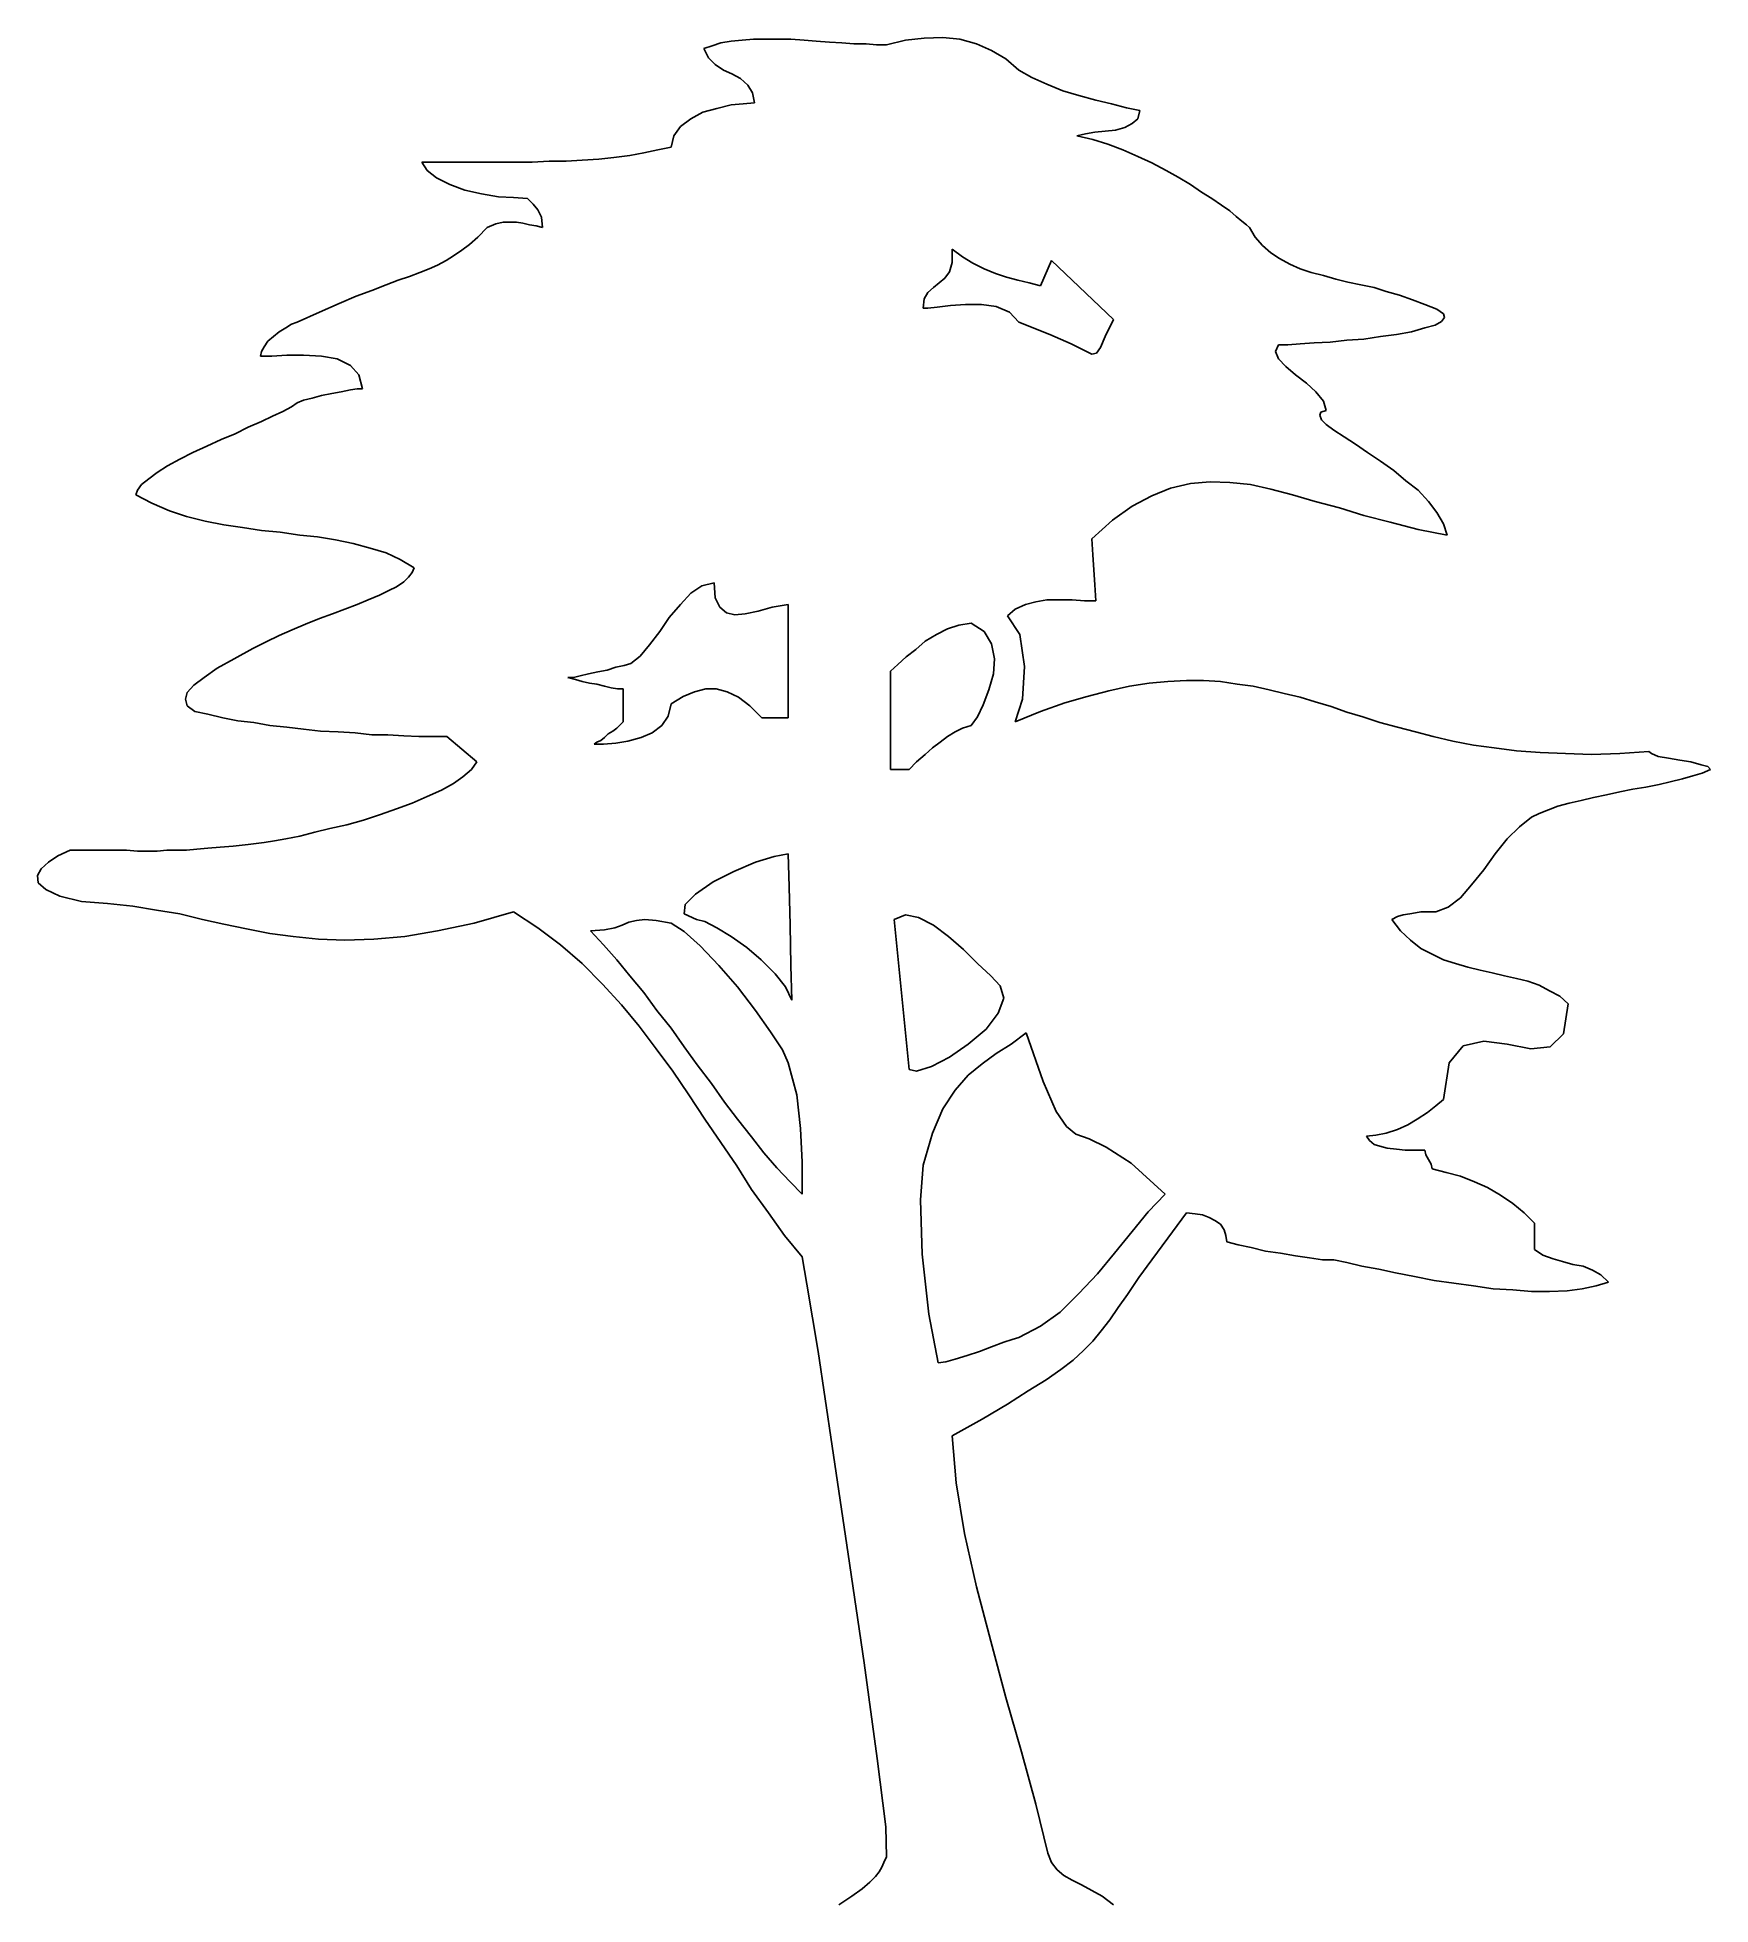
# Model space of a CAD drawing. Header units: millimetres. Extents: x 354.97 to 358.6, y 2574.58 to 2578.63.
import ezdxf

# ---------------------------------------------------------------- set-up
doc = ezdxf.new("R2010")
doc.units = ezdxf.units.MM
doc.header["$LTSCALE"] = 10
doc.layers.add('Vegetais', color=94, linetype='Continuous')

msp = doc.modelspace()

# ---------------------------------------------------------------- linework, layer by layer
at = {"layer": 'Vegetais'}
for p, q in [((356.9353, 2578.633), (356.8947, 2578.6309)), ((356.9719, 2578.6289), (356.9353, 2578.633)), ((356.4352, 2578.6147), (356.4169, 2578.6086)), ((356.4169, 2578.6086), (356.4271, 2578.5883)), ((356.4535, 2578.6208), (356.4352, 2578.6147)), ((356.4759, 2578.6248), (356.4535, 2578.6208)), ((356.5003, 2578.6268), (356.4759, 2578.6248)), ((356.5247, 2578.6289), (356.5003, 2578.6268)), ((356.5511, 2578.6289), (356.5247, 2578.6289)), ((356.5775, 2578.6289), (356.5511, 2578.6289)), ((356.6059, 2578.6289), (356.5775, 2578.6289)), ((356.6344, 2578.6268), (356.6059, 2578.6289)), ((356.6608, 2578.6248), (356.6344, 2578.6268)), ((356.6893, 2578.6228), (356.6608, 2578.6248)), ((356.7158, 2578.6208), (356.6893, 2578.6228)), ((356.7422, 2578.6188), (356.7158, 2578.6208)), ((356.7686, 2578.6188), (356.7422, 2578.6188)), ((356.791, 2578.6167), (356.7686, 2578.6188)), ((356.8133, 2578.6167), (356.791, 2578.6167)), ((356.8539, 2578.6268), (356.8133, 2578.6167)), ((356.8947, 2578.6309), (356.8539, 2578.6268)), ((357.0085, 2578.6188), (356.9719, 2578.6289)), ((357.041, 2578.6045), (357.0085, 2578.6188)), ((357.0715, 2578.5862), (357.041, 2578.6045)), ((356.4271, 2578.5883), (356.4413, 2578.574)), ((356.4413, 2578.574), (356.4596, 2578.5618)), ((356.4596, 2578.5618), (356.4779, 2578.5537)), ((356.4779, 2578.5537), (356.4962, 2578.5436)), ((357.0999, 2578.5618), (357.0715, 2578.5862)), ((357.1284, 2578.5456), (357.0999, 2578.5618)), ((356.4962, 2578.5436), (356.5125, 2578.5293)), ((356.5125, 2578.5293), (356.5227, 2578.513)), ((356.5227, 2578.513), (356.5267, 2578.4907)), ((357.1609, 2578.5313), (357.1284, 2578.5456)), ((357.1955, 2578.5171), (357.1609, 2578.5313)), ((357.23, 2578.5069), (357.1955, 2578.5171)), ((356.4454, 2578.4785), (356.4149, 2578.4704)), ((356.4759, 2578.4866), (356.4454, 2578.4785)), ((356.5023, 2578.4887), (356.4759, 2578.4866)), ((356.5267, 2578.4907), (356.5023, 2578.4887)), ((357.2667, 2578.4968), (357.23, 2578.5069)), ((357.3012, 2578.4887), (357.2667, 2578.4968)), ((357.3337, 2578.4805), (357.3012, 2578.4887)), ((357.3622, 2578.4744), (357.3337, 2578.4805)), ((357.3581, 2578.4561), (357.3622, 2578.4744)), ((356.3661, 2578.4399), (356.3519, 2578.4196)), ((356.3885, 2578.4561), (356.3661, 2578.4399)), ((356.4149, 2578.4704), (356.3885, 2578.4561)), ((357.287, 2578.4297), (357.3093, 2578.4317)), ((357.3093, 2578.4317), (357.3296, 2578.4378)), ((357.3296, 2578.4378), (357.3459, 2578.446)), ((357.3459, 2578.446), (357.3581, 2578.4561)), ((356.3458, 2578.3952), (356.3173, 2578.389)), ((356.3519, 2578.4196), (356.3458, 2578.3952)), ((357.2259, 2578.4196), (357.2443, 2578.4236)), ((357.2605, 2578.4114), (357.2259, 2578.4196)), ((357.2443, 2578.4236), (357.2646, 2578.4276)), ((357.2931, 2578.4012), (357.2605, 2578.4114)), ((357.2646, 2578.4276), (357.287, 2578.4297)), ((357.3256, 2578.389), (357.2931, 2578.4012)), ((355.8051, 2578.3626), (355.8172, 2578.3443)), ((355.8355, 2578.3626), (355.8051, 2578.3626)), ((355.8681, 2578.3626), (355.8355, 2578.3626)), ((355.9006, 2578.3626), (355.8681, 2578.3626)), ((355.9351, 2578.3626), (355.9006, 2578.3626)), ((355.9717, 2578.3626), (355.9351, 2578.3626)), ((356.0083, 2578.3626), (355.9717, 2578.3626)), ((356.0449, 2578.3626), (356.0083, 2578.3626)), ((356.0815, 2578.3647), (356.0449, 2578.3626)), ((356.1181, 2578.3647), (356.0815, 2578.3647)), ((356.1527, 2578.3667), (356.1181, 2578.3647)), ((356.1892, 2578.3687), (356.1527, 2578.3667)), ((356.2218, 2578.3728), (356.1892, 2578.3687)), ((356.2563, 2578.3768), (356.2218, 2578.3728)), ((356.2868, 2578.3829), (356.2563, 2578.3768)), ((356.3173, 2578.389), (356.2868, 2578.3829)), ((357.3581, 2578.3748), (357.3256, 2578.389)), ((357.3886, 2578.3606), (357.3581, 2578.3748)), ((357.4191, 2578.3443), (357.3886, 2578.3606)), ((355.8172, 2578.3443), (355.8375, 2578.328)), ((355.8375, 2578.328), (355.866, 2578.3138)), ((355.866, 2578.3138), (355.8986, 2578.3016)), ((357.4455, 2578.3301), (357.4191, 2578.3443)), ((357.4719, 2578.3138), (357.4455, 2578.3301)), ((357.4963, 2578.2976), (357.4719, 2578.3138)), ((355.8986, 2578.3016), (355.9351, 2578.2935)), ((355.9351, 2578.2935), (355.9717, 2578.2874)), ((355.9717, 2578.2874), (356.0043, 2578.2854)), ((356.0043, 2578.2854), (356.0347, 2578.2833)), ((356.0347, 2578.2833), (356.047, 2578.2712)), ((356.047, 2578.2712), (356.0571, 2578.2589)), ((357.5187, 2578.2833), (357.4963, 2578.2976)), ((357.5391, 2578.2691), (357.5187, 2578.2833)), ((357.5573, 2578.2569), (357.5391, 2578.2691)), ((355.9656, 2578.2284), (355.9474, 2578.2203)), ((355.9819, 2578.2325), (355.9656, 2578.2284)), ((355.9961, 2578.2325), (355.9819, 2578.2325)), ((356.0103, 2578.2325), (355.9961, 2578.2325)), ((356.0246, 2578.2304), (356.0103, 2578.2325)), ((356.0388, 2578.2264), (356.0246, 2578.2304)), ((356.0571, 2578.2589), (356.0652, 2578.2427)), ((356.0652, 2578.2427), (356.0673, 2578.2203)), ((357.5715, 2578.2447), (357.5573, 2578.2569)), ((357.5838, 2578.2345), (357.5715, 2578.2447)), ((357.5939, 2578.2264), (357.5838, 2578.2345)), ((355.927, 2578.2), (355.9087, 2578.1837)), ((355.9474, 2578.2203), (355.927, 2578.2)), ((356.0531, 2578.2244), (356.0388, 2578.2264)), ((356.0673, 2578.2203), (356.0531, 2578.2244)), ((357.6, 2578.2203), (357.5939, 2578.2264)), ((357.6122, 2578.2), (357.6, 2578.2203)), ((357.6285, 2578.1817), (357.6122, 2578.2)), ((355.8579, 2578.1492), (355.8396, 2578.139)), ((355.8742, 2578.1593), (355.8579, 2578.1492)), ((355.8924, 2578.1716), (355.8742, 2578.1593)), ((355.9087, 2578.1837), (355.8924, 2578.1716)), ((356.9556, 2578.1451), (356.9556, 2578.1736)), ((356.9556, 2578.1736), (356.9779, 2578.1573)), ((356.9779, 2578.1573), (357.0003, 2578.1431)), ((357.1467, 2578.0943), (357.1711, 2578.1492)), ((357.1711, 2578.1492), (357.3052, 2578.0211)), ((357.6467, 2578.1654), (357.6285, 2578.1817)), ((357.6651, 2578.1532), (357.6467, 2578.1654)), ((357.6875, 2578.141), (357.6651, 2578.1532)), ((355.7543, 2578.1064), (355.7278, 2578.0963)), ((355.7787, 2578.1146), (355.7543, 2578.1064)), ((355.801, 2578.1228), (355.7787, 2578.1146)), ((355.8213, 2578.1308), (355.801, 2578.1228)), ((355.8396, 2578.139), (355.8213, 2578.1308)), ((356.9271, 2578.1004), (356.9394, 2578.1105)), ((356.9394, 2578.1105), (356.9495, 2578.1248)), ((356.9495, 2578.1248), (356.9556, 2578.1451)), ((357.0003, 2578.1431), (357.0247, 2578.1308)), ((357.0247, 2578.1308), (357.0491, 2578.1207)), ((357.0491, 2578.1207), (357.0735, 2578.1126)), ((357.0735, 2578.1126), (357.0979, 2578.1064)), ((357.0979, 2578.1064), (357.1223, 2578.1004)), ((357.7098, 2578.1308), (357.6875, 2578.141)), ((357.7342, 2578.1228), (357.7098, 2578.1308)), ((357.7606, 2578.1167), (357.7342, 2578.1228)), ((357.7871, 2578.1085), (357.7606, 2578.1167)), ((357.8135, 2578.1024), (357.7871, 2578.1085)), ((355.6627, 2578.072), (355.6262, 2578.0556)), ((355.6973, 2578.0841), (355.6627, 2578.072)), ((355.7278, 2578.0963), (355.6973, 2578.0841)), ((356.8926, 2578.0455), (356.8947, 2578.0658)), ((356.8947, 2578.0658), (356.9027, 2578.08)), ((356.9027, 2578.08), (356.915, 2578.0902)), ((356.915, 2578.0902), (356.9271, 2578.1004)), ((357.1223, 2578.1004), (357.1467, 2578.0943)), ((357.8419, 2578.0963), (357.8135, 2578.1024)), ((357.8703, 2578.0902), (357.8419, 2578.0963)), ((357.8968, 2578.0821), (357.8703, 2578.0902)), ((357.9252, 2578.074), (357.8968, 2578.0821)), ((357.9537, 2578.0638), (357.9252, 2578.074)), ((355.5835, 2578.0374), (355.5347, 2578.015)), ((355.6262, 2578.0556), (355.5835, 2578.0374)), ((356.9027, 2578.0455), (356.8926, 2578.0455)), ((356.9231, 2578.0476), (356.9027, 2578.0455)), ((356.9515, 2578.0516), (356.9231, 2578.0476)), ((356.9841, 2578.0536), (356.9515, 2578.0516)), ((357.0187, 2578.0536), (356.9841, 2578.0536)), ((357.0511, 2578.0496), (357.0187, 2578.0536)), ((357.0796, 2578.0374), (357.0511, 2578.0496)), ((357.0999, 2578.015), (357.0796, 2578.0374)), ((357.9802, 2578.0536), (357.9537, 2578.0638)), ((358.0066, 2578.0435), (357.9802, 2578.0536)), ((358.0208, 2578.0333), (358.0066, 2578.0435)), ((358.0167, 2578.017), (358.0228, 2578.0252)), ((358.0228, 2578.0252), (358.0208, 2578.0333)), ((355.4961, 2577.9947), (355.4839, 2577.9845)), ((355.5103, 2578.0028), (355.4961, 2577.9947)), ((355.5225, 2578.0109), (355.5103, 2578.0028)), ((355.5347, 2578.015), (355.5225, 2578.0109)), ((357.1671, 2577.9886), (357.0999, 2578.015)), ((357.2138, 2577.9683), (357.1671, 2577.9886)), ((357.3052, 2578.0211), (357.287, 2577.9845)), ((357.8846, 2577.9845), (357.9191, 2577.9886)), ((357.9191, 2577.9886), (357.9517, 2577.9947)), ((357.9517, 2577.9947), (357.9802, 2578.0028)), ((357.9802, 2578.0028), (358.0025, 2578.0089)), ((358.0025, 2578.0089), (358.0167, 2578.017)), ((355.4575, 2577.952), (355.4554, 2577.9418)), ((355.4635, 2577.9621), (355.4575, 2577.952)), ((355.4717, 2577.9744), (355.4635, 2577.9621)), ((355.4839, 2577.9845), (355.4717, 2577.9744)), ((357.2423, 2577.954), (357.2138, 2577.9683)), ((357.2585, 2577.9459), (357.2423, 2577.954)), ((357.2687, 2577.9479), (357.2585, 2577.9459)), ((357.2768, 2577.9601), (357.2687, 2577.9479)), ((357.287, 2577.9845), (357.2768, 2577.9601)), ((357.6569, 2577.952), (357.6631, 2577.9662)), ((357.6631, 2577.9357), (357.6569, 2577.952)), ((357.6631, 2577.9662), (357.6834, 2577.9662)), ((357.6834, 2577.9662), (357.7098, 2577.9683)), ((357.7098, 2577.9683), (357.7403, 2577.9703)), ((357.7403, 2577.9703), (357.7748, 2577.9723)), ((357.7748, 2577.9723), (357.8115, 2577.9764)), ((357.8115, 2577.9764), (357.848, 2577.9784)), ((357.848, 2577.9784), (357.8846, 2577.9845)), ((355.4554, 2577.9418), (355.4798, 2577.9418)), ((355.4798, 2577.9418), (355.5123, 2577.9439)), ((355.5123, 2577.9439), (355.5489, 2577.9439)), ((355.5489, 2577.9439), (355.5875, 2577.9418)), ((355.5875, 2577.9418), (355.6221, 2577.9357)), ((355.6221, 2577.9357), (355.6506, 2577.9215)), ((355.6506, 2577.9215), (355.6688, 2577.9012)), ((357.6793, 2577.9195), (357.6631, 2577.9357)), ((357.6996, 2577.9012), (357.6793, 2577.9195)), ((355.6303, 2577.8646), (355.6099, 2577.8605)), ((355.6506, 2577.8687), (355.6303, 2577.8646)), ((355.6648, 2577.8707), (355.6506, 2577.8687)), ((355.677, 2577.8707), (355.6648, 2577.8707)), ((355.6688, 2577.9012), (355.677, 2577.8707)), ((357.724, 2577.8828), (357.6996, 2577.9012)), ((357.7443, 2577.8646), (357.724, 2577.8828)), ((357.7606, 2577.8443), (357.7443, 2577.8646)), ((355.5225, 2577.832), (355.5042, 2577.8219)), ((355.5347, 2577.8402), (355.5225, 2577.832)), ((355.5489, 2577.8463), (355.5347, 2577.8402)), ((355.5672, 2577.8504), (355.5489, 2577.8463)), ((355.5875, 2577.8564), (355.5672, 2577.8504)), ((355.6099, 2577.8605), (355.5875, 2577.8564)), ((357.7545, 2577.8199), (357.7667, 2577.8239)), ((357.7667, 2577.8239), (357.7606, 2577.8443)), ((355.429, 2577.7873), (355.4005, 2577.7731)), ((355.4575, 2577.7996), (355.429, 2577.7873)), ((355.4819, 2577.8117), (355.4575, 2577.7996)), ((355.5042, 2577.8219), (355.4819, 2577.8117)), ((357.7525, 2577.8137), (357.7545, 2577.8199)), ((357.7565, 2577.8036), (357.7525, 2577.8137)), ((357.7667, 2577.7934), (357.7565, 2577.8036)), ((357.783, 2577.7812), (357.7667, 2577.7934)), ((355.3395, 2577.7467), (355.3091, 2577.7324)), ((355.37, 2577.7609), (355.3395, 2577.7467)), ((355.4005, 2577.7731), (355.37, 2577.7609)), ((357.8053, 2577.767), (357.783, 2577.7812)), ((357.8297, 2577.7508), (357.8053, 2577.767)), ((357.8562, 2577.7324), (357.8297, 2577.7508)), ((355.2542, 2577.704), (355.2318, 2577.6897)), ((355.2806, 2577.7182), (355.2542, 2577.704)), ((355.3091, 2577.7324), (355.2806, 2577.7182)), ((357.8846, 2577.7141), (357.8562, 2577.7324)), ((357.9131, 2577.6938), (357.8846, 2577.7141)), ((355.1972, 2577.6633), (355.1891, 2577.6512)), ((355.2135, 2577.6756), (355.1972, 2577.6633)), ((355.2318, 2577.6897), (355.2135, 2577.6756)), ((357.4292, 2577.6552), (357.4719, 2577.6654)), ((357.4719, 2577.6654), (357.5147, 2577.6694)), ((357.5147, 2577.6694), (357.5573, 2577.6674)), ((357.5573, 2577.6674), (357.602, 2577.6633)), ((357.602, 2577.6633), (357.6467, 2577.6532)), ((357.9395, 2577.6715), (357.9131, 2577.6938)), ((357.9659, 2577.6512), (357.9395, 2577.6715)), ((355.1891, 2577.6512), (355.1851, 2577.641)), ((355.1851, 2577.641), (355.2196, 2577.6227)), ((355.2196, 2577.6227), (355.2583, 2577.6064)), ((357.3459, 2577.6166), (357.3886, 2577.6389)), ((357.3886, 2577.6389), (357.4292, 2577.6552)), ((357.6467, 2577.6532), (357.6935, 2577.641)), ((357.6935, 2577.641), (357.7423, 2577.6268)), ((357.7423, 2577.6268), (357.7951, 2577.6125)), ((357.9883, 2577.6268), (357.9659, 2577.6512)), ((358.0066, 2577.6024), (357.9883, 2577.6268)), ((355.2583, 2577.6064), (355.2948, 2577.5942)), ((355.2948, 2577.5942), (355.3355, 2577.584)), ((355.3355, 2577.584), (355.3761, 2577.5759)), ((357.2585, 2577.5454), (357.3032, 2577.5861)), ((357.3032, 2577.5861), (357.3459, 2577.6166)), ((357.7951, 2577.6125), (357.848, 2577.5963)), ((357.848, 2577.5963), (357.9049, 2577.582)), ((357.9049, 2577.582), (357.9659, 2577.5657)), ((358.0208, 2577.578), (358.0066, 2577.6024)), ((355.3761, 2577.5759), (355.4168, 2577.5698)), ((355.4168, 2577.5698), (355.4575, 2577.5637)), ((355.4575, 2577.5637), (355.4981, 2577.5596)), ((355.4981, 2577.5596), (355.5408, 2577.5536)), ((355.5408, 2577.5536), (355.5794, 2577.5495)), ((355.5794, 2577.5495), (355.618, 2577.5434)), ((355.618, 2577.5434), (355.6567, 2577.5352)), ((357.2605, 2577.5108), (357.2585, 2577.5454)), ((357.9659, 2577.5657), (358.0289, 2577.5536)), ((358.0289, 2577.5536), (358.0208, 2577.578)), ((355.6567, 2577.5352), (355.6932, 2577.5251)), ((355.6932, 2577.5251), (355.7278, 2577.5149)), ((355.7278, 2577.5149), (355.7583, 2577.5007)), ((355.7583, 2577.5007), (355.7888, 2577.4824)), ((357.2626, 2577.4784), (357.2605, 2577.5108)), ((355.7766, 2577.4621), (355.7664, 2577.4519)), ((355.7847, 2577.4723), (355.7766, 2577.4621)), ((355.7888, 2577.4824), (355.7847, 2577.4723)), ((357.2646, 2577.4458), (357.2626, 2577.4784)), ((355.7135, 2577.4235), (355.6891, 2577.4133)), ((355.7339, 2577.4336), (355.7135, 2577.4235)), ((355.7502, 2577.4417), (355.7339, 2577.4336)), ((355.7664, 2577.4519), (355.7502, 2577.4417)), ((356.3661, 2577.4032), (356.3885, 2577.4276)), ((356.3885, 2577.4276), (356.4128, 2577.4438)), ((356.4128, 2577.4438), (356.4393, 2577.4499)), ((356.4393, 2577.4499), (356.4413, 2577.4173)), ((357.2667, 2577.4112), (357.2646, 2577.4458)), ((355.6119, 2577.3828), (355.5835, 2577.3726)), ((355.6383, 2577.393), (355.6119, 2577.3828)), ((355.6648, 2577.4032), (355.6383, 2577.393)), ((355.6891, 2577.4133), (355.6648, 2577.4032)), ((356.3417, 2577.3747), (356.3661, 2577.4032)), ((356.4413, 2577.4173), (356.4515, 2577.397)), ((356.4515, 2577.397), (356.4657, 2577.3848)), ((356.4657, 2577.3848), (356.484, 2577.3808)), ((356.484, 2577.3808), (356.5063, 2577.3828)), ((356.5063, 2577.3828), (356.5348, 2577.3889)), ((356.5348, 2577.3889), (356.5653, 2577.397)), ((357.0755, 2577.3788), (357.0918, 2577.393)), ((357.1019, 2577.338), (357.0755, 2577.3788)), ((357.0918, 2577.393), (357.1142, 2577.4032)), ((357.1142, 2577.4032), (357.1365, 2577.4092)), ((357.1365, 2577.4092), (357.1609, 2577.4133)), ((357.1609, 2577.4133), (357.1874, 2577.4133)), ((357.1874, 2577.4133), (357.2158, 2577.4133)), ((357.2158, 2577.4133), (357.2423, 2577.4112)), ((357.2423, 2577.4112), (357.2667, 2577.4112)), ((355.5245, 2577.3483), (355.4961, 2577.336)), ((355.553, 2577.3604), (355.5245, 2577.3483)), ((355.5835, 2577.3726), (355.553, 2577.3604)), ((356.299, 2577.3157), (356.3214, 2577.3442)), ((356.3214, 2577.3442), (356.3417, 2577.3747)), ((356.8967, 2577.3239), (356.9211, 2577.338)), ((356.9211, 2577.338), (356.9455, 2577.3503)), ((356.9455, 2577.3503), (356.9699, 2577.3584)), ((356.9699, 2577.3584), (356.9963, 2577.3624)), ((356.9963, 2577.3624), (357.0247, 2577.3442)), ((357.0247, 2577.3442), (357.041, 2577.3177)), ((357.1121, 2577.269), (357.1019, 2577.338)), ((355.4391, 2577.3076), (355.3985, 2577.2852)), ((355.4676, 2577.3218), (355.4391, 2577.3076)), ((355.4961, 2577.336), (355.4676, 2577.3218)), ((356.2787, 2577.2913), (356.299, 2577.3157)), ((357.041, 2577.3177), (357.0471, 2577.2852)), ((355.3619, 2577.2649), (355.3335, 2577.2446)), ((355.3985, 2577.2852), (355.3619, 2577.2649)), ((356.1669, 2577.2527), (356.1872, 2577.2568)), ((356.1872, 2577.2568), (356.2075, 2577.2608)), ((356.2075, 2577.2608), (356.2259, 2577.2669)), ((356.2259, 2577.2669), (356.2441, 2577.271)), ((356.2441, 2577.271), (356.2583, 2577.2751)), ((356.2583, 2577.2751), (356.2787, 2577.2913)), ((357.0471, 2577.2852), (357.0451, 2577.2527)), ((357.1081, 2577.1978), (357.1121, 2577.269)), ((355.3111, 2577.2283), (355.2968, 2577.212)), ((355.3335, 2577.2446), (355.3111, 2577.2283)), ((356.1222, 2577.2446), (356.1343, 2577.2446)), ((356.1384, 2577.2405), (356.1222, 2577.2446)), ((356.1343, 2577.2446), (356.1486, 2577.2486)), ((356.1527, 2577.2364), (356.1384, 2577.2405)), ((356.1486, 2577.2486), (356.1669, 2577.2527)), ((356.1689, 2577.2324), (356.1527, 2577.2364)), ((356.1852, 2577.2304), (356.1689, 2577.2324)), ((356.2015, 2577.2263), (356.1852, 2577.2304)), ((356.2157, 2577.2222), (356.2015, 2577.2263)), ((356.2299, 2577.2202), (356.2157, 2577.2222)), ((356.2421, 2577.2202), (356.2299, 2577.2202)), ((356.2421, 2577.149), (356.2421, 2577.2202)), ((356.421, 2577.2202), (356.3966, 2577.214)), ((356.4434, 2577.2202), (356.421, 2577.2202)), ((356.4678, 2577.214), (356.4434, 2577.2202)), ((357.0349, 2577.2181), (357.0227, 2577.1856)), ((357.0451, 2577.2527), (357.0349, 2577.2181)), ((357.2951, 2577.2161), (357.2483, 2577.2039)), ((357.3398, 2577.2263), (357.2951, 2577.2161)), ((357.3825, 2577.2324), (357.3398, 2577.2263)), ((357.4231, 2577.2364), (357.3825, 2577.2324)), ((357.4638, 2577.2384), (357.4231, 2577.2364)), ((357.5004, 2577.2384), (357.4638, 2577.2384)), ((357.537, 2577.2364), (357.5004, 2577.2384)), ((357.5736, 2577.2304), (357.537, 2577.2364)), ((357.6082, 2577.2263), (357.5736, 2577.2304)), ((357.6427, 2577.2181), (357.6082, 2577.2263)), ((357.6752, 2577.21), (357.6427, 2577.2181)), ((355.2968, 2577.212), (355.2928, 2577.1978)), ((355.2928, 2577.1978), (355.2968, 2577.1836)), ((355.2968, 2577.1836), (355.3131, 2577.1714)), ((356.3458, 2577.1876), (356.3397, 2577.1612)), ((356.3722, 2577.2039), (356.3458, 2577.1876)), ((356.3966, 2577.214), (356.3722, 2577.2039)), ((356.4921, 2577.2019), (356.4678, 2577.214)), ((356.5165, 2577.1836), (356.4921, 2577.2019)), ((356.543, 2577.1572), (356.5165, 2577.1836)), ((357.0227, 2577.1856), (357.0105, 2577.1592)), ((357.0918, 2577.149), (357.1081, 2577.1978)), ((357.1995, 2577.1897), (357.1467, 2577.1714)), ((357.2483, 2577.2039), (357.1995, 2577.1897)), ((357.7098, 2577.2019), (357.6752, 2577.21)), ((357.7423, 2577.1917), (357.7098, 2577.2019)), ((357.7769, 2577.1816), (357.7423, 2577.1917)), ((357.8115, 2577.1693), (357.7769, 2577.1816)), ((355.3131, 2577.1714), (355.3415, 2577.1653)), ((355.3415, 2577.1653), (355.3741, 2577.1572)), ((355.3741, 2577.1572), (355.4066, 2577.1511)), ((355.4066, 2577.1511), (355.4411, 2577.147)), ((355.4411, 2577.147), (355.4757, 2577.1409)), ((355.4757, 2577.1409), (355.5123, 2577.1368)), ((355.5123, 2577.1368), (355.5489, 2577.1328)), ((356.2197, 2577.1287), (356.2279, 2577.1348)), ((356.2279, 2577.1348), (356.236, 2577.1429)), ((356.236, 2577.1429), (356.2421, 2577.149)), ((356.3255, 2577.1409), (356.3051, 2577.1246)), ((356.3397, 2577.1612), (356.3255, 2577.1409)), ((356.5999, 2577.1572), (356.543, 2577.1572)), ((356.9779, 2577.1348), (356.9617, 2577.1267)), ((356.9963, 2577.1409), (356.9779, 2577.1348)), ((357.0105, 2577.1592), (356.9963, 2577.1409)), ((357.1467, 2577.1714), (357.0918, 2577.149)), ((357.8459, 2577.1592), (357.8115, 2577.1693)), ((357.8826, 2577.147), (357.8459, 2577.1592)), ((357.9212, 2577.1368), (357.8826, 2577.147)), ((357.9598, 2577.1267), (357.9212, 2577.1368)), ((355.5489, 2577.1328), (355.5855, 2577.1287)), ((355.5855, 2577.1287), (355.6241, 2577.1267)), ((355.6241, 2577.1267), (355.6607, 2577.1246)), ((355.6607, 2577.1246), (355.6973, 2577.1206)), ((355.6973, 2577.1206), (355.7319, 2577.1206)), ((355.7319, 2577.1206), (355.7664, 2577.1185)), ((355.7664, 2577.1185), (355.799, 2577.1165)), ((355.799, 2577.1165), (355.8315, 2577.1165)), ((355.8315, 2577.1165), (355.8599, 2577.1165)), ((355.8599, 2577.1165), (355.925, 2577.0616)), ((356.1791, 2577.1003), (356.1852, 2577.1043)), ((356.1994, 2577.1003), (356.1791, 2577.1003)), ((356.1852, 2577.1043), (356.1933, 2577.1084)), ((356.1933, 2577.1084), (356.2015, 2577.1144)), ((356.2259, 2577.1023), (356.1994, 2577.1003)), ((356.2015, 2577.1144), (356.2095, 2577.1226)), ((356.2095, 2577.1226), (356.2197, 2577.1287)), ((356.2523, 2577.1064), (356.2259, 2577.1023)), ((356.2807, 2577.1144), (356.2523, 2577.1064)), ((356.3051, 2577.1246), (356.2807, 2577.1144)), ((356.9292, 2577.1043), (356.9129, 2577.0921)), ((356.9455, 2577.1165), (356.9292, 2577.1043)), ((356.9617, 2577.1267), (356.9455, 2577.1165)), ((357.9984, 2577.1165), (357.9598, 2577.1267)), ((358.0411, 2577.1064), (357.9984, 2577.1165)), ((358.0859, 2577.0982), (358.0411, 2577.1064)), ((358.1306, 2577.0921), (358.0859, 2577.0982)), ((355.925, 2577.0616), (355.9128, 2577.0453)), ((358.1794, 2577.086), (358.1306, 2577.0921)), ((358.2302, 2577.082), (358.1794, 2577.086)), ((358.2851, 2577.0799), (358.2302, 2577.082)), ((358.342, 2577.0779), (358.2851, 2577.0799)), ((358.403, 2577.0799), (358.342, 2577.0779)), ((358.466, 2577.084), (358.403, 2577.0799)), ((358.4721, 2577.0799), (358.466, 2577.084)), ((358.4863, 2577.0738), (358.4721, 2577.0799)), ((358.5087, 2577.0697), (358.4863, 2577.0738)), ((358.5331, 2577.0657), (358.5087, 2577.0697)), ((358.5575, 2577.0616), (358.5331, 2577.0657)), ((358.5798, 2577.0556), (358.5575, 2577.0616)), ((358.594, 2577.0515), (358.5798, 2577.0556)), ((355.8742, 2577.0148), (355.8477, 2577.0006)), ((355.8945, 2577.0291), (355.8742, 2577.0148)), ((355.9128, 2577.0453), (355.8945, 2577.0291)), ((358.4599, 2577.0068), (358.4883, 2577.0128)), ((358.4883, 2577.0128), (358.5127, 2577.0189)), ((358.5127, 2577.0189), (358.5391, 2577.025)), ((358.5391, 2577.025), (358.5615, 2577.0312)), ((358.5615, 2577.0312), (358.5819, 2577.0372)), ((358.5819, 2577.0372), (358.6002, 2577.0453)), ((358.6002, 2577.0453), (358.594, 2577.0515)), ((355.8172, 2576.9864), (355.7847, 2576.9722)), ((355.8477, 2577.0006), (355.8172, 2576.9864)), ((358.2932, 2576.9722), (358.3196, 2576.9783)), ((358.3196, 2576.9783), (358.346, 2576.9844)), ((358.346, 2576.9844), (358.3745, 2576.9904)), ((358.3745, 2576.9904), (358.403, 2576.9966)), ((358.403, 2576.9966), (358.4315, 2577.0027)), ((358.4315, 2577.0027), (358.4599, 2577.0068)), ((355.679, 2576.9356), (355.6424, 2576.9254)), ((355.7156, 2576.9478), (355.679, 2576.9356)), ((355.7502, 2576.96), (355.7156, 2576.9478)), ((355.7847, 2576.9722), (355.7502, 2576.96)), ((358.1855, 2576.9213), (358.2119, 2576.9417)), ((358.2119, 2576.9417), (358.2282, 2576.9498)), ((358.2282, 2576.9498), (358.2485, 2576.958)), ((358.2485, 2576.958), (358.2688, 2576.966)), ((358.2688, 2576.966), (358.2932, 2576.9722)), ((355.5103, 2576.8949), (355.4859, 2576.8908)), ((355.5408, 2576.901), (355.5103, 2576.8949)), ((355.5733, 2576.9092), (355.5408, 2576.901)), ((355.6059, 2576.9173), (355.5733, 2576.9092)), ((355.6424, 2576.9254), (355.6059, 2576.9173)), ((358.1326, 2576.8624), (358.1591, 2576.8949)), ((358.1591, 2576.8949), (358.1855, 2576.9213)), ((355.0163, 2576.8584), (354.996, 2576.8441)), ((355.0427, 2576.8705), (355.0163, 2576.8584)), ((355.0773, 2576.8705), (355.0427, 2576.8705)), ((355.1099, 2576.8705), (355.0773, 2576.8705)), ((355.1383, 2576.8705), (355.1099, 2576.8705)), ((355.1647, 2576.8705), (355.1383, 2576.8705)), ((355.1891, 2576.8685), (355.1647, 2576.8705)), ((355.2115, 2576.8685), (355.1891, 2576.8685)), ((355.2318, 2576.8685), (355.2115, 2576.8685)), ((355.2521, 2576.8705), (355.2318, 2576.8685)), ((355.2745, 2576.8705), (355.2521, 2576.8705)), ((355.2948, 2576.8705), (355.2745, 2576.8705)), ((355.3171, 2576.8726), (355.2948, 2576.8705)), ((355.3415, 2576.8746), (355.3171, 2576.8726)), ((355.368, 2576.8766), (355.3415, 2576.8746)), ((355.3964, 2576.8787), (355.368, 2576.8766)), ((355.429, 2576.8828), (355.3964, 2576.8787)), ((355.4635, 2576.8868), (355.429, 2576.8828)), ((355.4859, 2576.8908), (355.4635, 2576.8868)), ((356.5287, 2576.8441), (356.5694, 2576.8563)), ((356.5694, 2576.8563), (356.5999, 2576.8624)), ((356.5999, 2576.8624), (356.6019, 2576.7912)), ((358.1082, 2576.8279), (358.1326, 2576.8624)), ((354.9797, 2576.8299), (354.9716, 2576.8156)), ((354.9716, 2576.8156), (354.9736, 2576.7994)), ((354.996, 2576.8441), (354.9797, 2576.8299)), ((356.4372, 2576.8014), (356.4819, 2576.8238)), ((356.4819, 2576.8238), (356.5287, 2576.8441)), ((358.0818, 2576.7953), (358.1082, 2576.8279)), ((354.9736, 2576.7994), (354.9899, 2576.7852)), ((354.9899, 2576.7852), (355.0204, 2576.7709)), ((355.0204, 2576.7709), (355.0671, 2576.7588)), ((358.0574, 2576.7668), (358.0818, 2576.7953)), ((355.0671, 2576.7588), (355.124, 2576.7547)), ((355.124, 2576.7547), (355.179, 2576.7486)), ((355.179, 2576.7486), (355.2298, 2576.7404)), ((355.2298, 2576.7404), (355.2806, 2576.7323)), ((355.2806, 2576.7323), (355.3294, 2576.7201)), ((355.9189, 2576.712), (356.0043, 2576.7364)), ((357.9212, 2576.7262), (357.9334, 2576.7303)), ((357.9334, 2576.7303), (357.9476, 2576.7323)), ((357.9476, 2576.7323), (357.9598, 2576.7344)), ((357.9598, 2576.7344), (357.972, 2576.7364)), ((357.972, 2576.7364), (357.9842, 2576.7364)), ((357.9842, 2576.7364), (357.9943, 2576.7364)), ((357.9943, 2576.7364), (358.0045, 2576.7364)), ((358.0045, 2576.7364), (358.031, 2576.7465)), ((358.031, 2576.7465), (358.0574, 2576.7668)), ((355.3294, 2576.7201), (355.3761, 2576.71)), ((355.3761, 2576.71), (355.4249, 2576.6998)), ((355.4249, 2576.6998), (355.4757, 2576.6896)), ((355.4757, 2576.6896), (355.5266, 2576.6835)), ((355.7684, 2576.6835), (355.8396, 2576.6957)), ((355.8396, 2576.6957), (355.9189, 2576.712)), ((357.909, 2576.7201), (357.9212, 2576.7262)), ((357.9273, 2576.6957), (357.909, 2576.7201)), ((357.9496, 2576.6754), (357.9273, 2576.6957)), ((355.5266, 2576.6835), (355.5815, 2576.6774)), ((355.5815, 2576.6774), (355.6383, 2576.6754)), ((355.6383, 2576.6754), (355.7014, 2576.6774)), ((355.7014, 2576.6774), (355.7684, 2576.6835)), ((357.972, 2576.6571), (357.9496, 2576.6754)), ((357.9964, 2576.6449), (357.972, 2576.6571)), ((358.0208, 2576.6327), (357.9964, 2576.6449)), ((358.0472, 2576.6246), (358.0208, 2576.6327)), ((358.0736, 2576.6164), (358.0472, 2576.6246)), ((358.1001, 2576.6104), (358.0736, 2576.6164)), ((358.1265, 2576.6042), (358.1001, 2576.6104)), ((358.1529, 2576.5981), (358.1265, 2576.6042)), ((358.1794, 2576.592), (358.1529, 2576.5981)), ((358.2038, 2576.586), (358.1794, 2576.592)), ((358.2282, 2576.5778), (358.2038, 2576.586)), ((358.2505, 2576.5656), (358.2282, 2576.5778)), ((358.2729, 2576.5534), (358.2505, 2576.5656)), ((358.2911, 2576.5372), (358.2729, 2576.5534)), ((358.281, 2576.4721), (358.2911, 2576.5372)), ((358.0635, 2576.4457), (358.1082, 2576.4559)), ((358.1082, 2576.4559), (358.1591, 2576.4497)), ((358.1591, 2576.4497), (358.2099, 2576.4396)), ((358.2525, 2576.4436), (358.281, 2576.4721)), ((358.0208, 2576.3298), (358.033, 2576.4091)), ((358.033, 2576.4091), (358.0635, 2576.4457)), ((358.2099, 2576.4396), (358.2525, 2576.4436)), ((358.0045, 2576.3156), (358.0208, 2576.3298)), ((357.9435, 2576.2749), (357.9639, 2576.2872)), ((357.9639, 2576.2872), (357.9863, 2576.3013)), ((357.9863, 2576.3013), (358.0045, 2576.3156)), ((357.8541, 2576.2505), (357.8744, 2576.2526)), ((357.8602, 2576.2404), (357.8541, 2576.2505)), ((357.8744, 2576.2526), (357.8968, 2576.2566)), ((357.8968, 2576.2566), (357.9212, 2576.2648)), ((357.9212, 2576.2648), (357.9435, 2576.2749)), ((357.8703, 2576.2322), (357.8602, 2576.2404)), ((357.8826, 2576.2282), (357.8703, 2576.2322)), ((357.8988, 2576.2241), (357.8826, 2576.2282)), ((357.9191, 2576.222), (357.8988, 2576.2241)), ((357.9375, 2576.22), (357.9191, 2576.222)), ((357.9598, 2576.22), (357.9375, 2576.22)), ((357.9802, 2576.22), (357.9598, 2576.22)), ((357.9822, 2576.2099), (357.9802, 2576.22)), ((357.9883, 2576.1997), (357.9822, 2576.2099)), ((357.9943, 2576.1896), (357.9883, 2576.1997)), ((357.9964, 2576.1794), (357.9943, 2576.1896)), ((358.0269, 2576.1712), (357.9964, 2576.1794)), ((358.0574, 2576.1632), (358.0269, 2576.1712)), ((358.0879, 2576.1509), (358.0574, 2576.1632)), ((358.1163, 2576.1388), (358.0879, 2576.1509)), ((358.1448, 2576.1224), (358.1163, 2576.1388)), ((358.1712, 2576.1042), (358.1448, 2576.1224)), ((358.1956, 2576.0839), (358.1712, 2576.1042)), ((358.218, 2576.0615), (358.1956, 2576.0839)), ((358.218, 2576.0046), (358.218, 2576.0615)), ((358.2363, 2575.9924), (358.218, 2576.0046)), ((357.7586, 2575.9822), (357.783, 2575.9822)), ((357.783, 2575.9822), (357.8115, 2575.9761)), ((357.8115, 2575.9761), (357.8439, 2575.968)), ((357.8439, 2575.968), (357.8805, 2575.9619)), ((357.8805, 2575.9619), (357.9171, 2575.9537)), ((358.2587, 2575.9842), (358.2363, 2575.9924)), ((358.279, 2575.9781), (358.2587, 2575.9842)), ((358.3013, 2575.972), (358.279, 2575.9781)), ((358.3237, 2575.968), (358.3013, 2575.972)), ((358.344, 2575.9599), (358.3237, 2575.968)), ((358.3623, 2575.9496), (358.344, 2575.9599)), ((357.9171, 2575.9537), (357.9578, 2575.9456)), ((357.9578, 2575.9456), (358.0005, 2575.9375)), ((358.0005, 2575.9375), (358.0431, 2575.9314)), ((358.0431, 2575.9314), (358.0859, 2575.9253)), ((358.0859, 2575.9253), (358.1285, 2575.9192)), ((358.3216, 2575.9192), (358.3522, 2575.9253)), ((358.3522, 2575.9253), (358.3786, 2575.9334)), ((358.3786, 2575.9334), (358.3623, 2575.9496)), ((358.1285, 2575.9192), (358.1712, 2575.9172)), ((358.1712, 2575.9172), (358.2119, 2575.9131)), ((358.2119, 2575.9131), (358.2505, 2575.9131)), ((358.2505, 2575.9131), (358.2891, 2575.9151)), ((358.2891, 2575.9151), (358.3216, 2575.9192))]:
    msp.add_line(p, q, dxfattribs=at)
at = {"layer": 'Vegetais', "color": 34}
for p, q in [((356.5653, 2577.397), (356.5999, 2577.4032)), ((356.5999, 2577.4032), (356.5999, 2577.3401)), ((356.5999, 2577.3401), (356.5999, 2577.2812)), ((356.856, 2577.2893), (356.8763, 2577.3056)), ((356.8763, 2577.3056), (356.8967, 2577.3239)), ((356.5999, 2577.2812), (356.5999, 2577.2202)), ((356.8215, 2577.2588), (356.8377, 2577.273)), ((356.8215, 2577.0453), (356.8215, 2577.2588)), ((356.8377, 2577.273), (356.856, 2577.2893)), ((356.5999, 2577.2202), (356.5999, 2577.1572)), ((356.8783, 2577.0616), (356.8621, 2577.0453)), ((356.8967, 2577.0779), (356.8783, 2577.0616)), ((356.9129, 2577.0921), (356.8967, 2577.0779)), ((356.8621, 2577.0453), (356.8215, 2577.0453)), ((356.3763, 2576.7526), (356.3987, 2576.775)), ((356.3987, 2576.775), (356.4372, 2576.8014)), ((356.6019, 2576.7912), (356.6039, 2576.7079)), ((356.0043, 2576.7364), (356.0571, 2576.7018)), ((356.3743, 2576.7323), (356.3763, 2576.7526)), ((356.4007, 2576.7201), (356.3743, 2576.7323)), ((356.8295, 2576.7201), (356.8539, 2576.7303)), ((356.8539, 2576.7303), (356.8824, 2576.7242)), ((356.0571, 2576.7018), (356.1059, 2576.6652)), ((356.171, 2576.6957), (356.2015, 2576.6977)), ((356.1994, 2576.6652), (356.171, 2576.6957)), ((356.2015, 2576.6977), (356.2238, 2576.7018)), ((356.2238, 2576.7018), (356.2401, 2576.7079)), ((356.2401, 2576.7079), (356.2543, 2576.714)), ((356.2543, 2576.714), (356.2706, 2576.718)), ((356.2706, 2576.718), (356.2888, 2576.7201)), ((356.2888, 2576.7201), (356.3132, 2576.718)), ((356.3132, 2576.718), (356.3458, 2576.712)), ((356.3458, 2576.712), (356.3743, 2576.6937)), ((356.3743, 2576.6937), (356.4088, 2576.6632)), ((356.419, 2576.716), (356.4007, 2576.7201)), ((356.4454, 2576.7018), (356.419, 2576.716)), ((356.4759, 2576.6835), (356.4454, 2576.7018)), ((356.6039, 2576.7079), (356.6059, 2576.6205)), ((356.8621, 2576.3948), (356.8295, 2576.7201)), ((356.8824, 2576.7242), (356.915, 2576.7079)), ((356.915, 2576.7079), (356.9475, 2576.6835)), ((356.1059, 2576.6652), (356.1527, 2576.6246)), ((356.2279, 2576.6327), (356.1994, 2576.6652)), ((356.4088, 2576.6632), (356.4495, 2576.6205)), ((356.5104, 2576.6592), (356.4759, 2576.6835)), ((356.5409, 2576.6327), (356.5104, 2576.6592)), ((356.9475, 2576.6835), (356.98, 2576.6551)), ((356.98, 2576.6551), (357.0105, 2576.6246)), ((356.1527, 2576.6246), (356.1974, 2576.5799)), ((356.2563, 2576.5981), (356.2279, 2576.6327)), ((356.4495, 2576.6205), (356.4901, 2576.5737)), ((356.5714, 2576.6022), (356.5409, 2576.6327)), ((356.6059, 2576.6205), (356.608, 2576.5453)), ((357.0105, 2576.6246), (357.039, 2576.5981)), ((356.1974, 2576.5799), (356.238, 2576.5352)), ((356.2868, 2576.5616), (356.2563, 2576.5981)), ((356.4901, 2576.5737), (356.5287, 2576.5229)), ((356.5938, 2576.5737), (356.5714, 2576.6022)), ((356.608, 2576.5453), (356.5938, 2576.5737)), ((357.039, 2576.5981), (357.0593, 2576.5758)), ((357.0593, 2576.5758), (357.0674, 2576.5493)), ((356.238, 2576.5352), (356.2767, 2576.4884)), ((356.3153, 2576.5229), (356.2868, 2576.5616)), ((357.0674, 2576.5493), (357.0552, 2576.5168)), ((356.2767, 2576.4884), (356.3132, 2576.4396)), ((356.3458, 2576.4843), (356.3153, 2576.5229)), ((356.5287, 2576.5229), (356.5612, 2576.4762)), ((357.0552, 2576.5168), (357.0288, 2576.4823)), ((356.3743, 2576.4436), (356.3458, 2576.4843)), ((356.5612, 2576.4762), (356.5877, 2576.4376)), ((356.9902, 2576.4497), (356.9495, 2576.4213)), ((357.0288, 2576.4823), (356.9902, 2576.4497)), ((357.0511, 2576.4294), (357.0837, 2576.4497)), ((357.0837, 2576.4497), (357.1162, 2576.4741)), ((357.1162, 2576.4741), (357.1528, 2576.3684)), ((356.3132, 2576.4396), (356.3499, 2576.3908)), ((356.4027, 2576.405), (356.3743, 2576.4436)), ((356.5877, 2576.4376), (356.5999, 2576.4091)), ((356.5999, 2576.4091), (356.6182, 2576.34)), ((356.9495, 2576.4213), (356.9109, 2576.4009)), ((356.9902, 2576.3827), (357.0207, 2576.4071)), ((357.0207, 2576.4071), (357.0511, 2576.4294)), ((356.3499, 2576.3908), (356.3844, 2576.34)), ((356.4332, 2576.3644), (356.4027, 2576.405)), ((356.8783, 2576.3908), (356.8621, 2576.3948)), ((356.9109, 2576.4009), (356.8783, 2576.3908)), ((356.9617, 2576.3501), (356.9902, 2576.3827)), ((357.1528, 2576.3684), (357.1812, 2576.3034)), ((356.3844, 2576.34), (356.419, 2576.2872)), ((356.4616, 2576.3237), (356.4332, 2576.3644)), ((356.6182, 2576.34), (356.6263, 2576.2668)), ((356.9353, 2576.3095), (356.9617, 2576.3501)), ((356.419, 2576.2872), (356.4535, 2576.2363)), ((356.4901, 2576.2872), (356.4616, 2576.3237)), ((356.5206, 2576.2485), (356.4901, 2576.2872)), ((356.9129, 2576.2566), (356.9353, 2576.3095)), ((357.1812, 2576.3034), (357.2036, 2576.2708)), ((356.547, 2576.214), (356.5206, 2576.2485)), ((356.6263, 2576.2668), (356.6303, 2576.1936)), ((356.8926, 2576.1875), (356.9129, 2576.2566)), ((357.2036, 2576.2708), (357.2239, 2576.2546)), ((357.2239, 2576.2546), (357.2524, 2576.2444)), ((357.2524, 2576.2444), (357.289, 2576.2261)), ((356.4535, 2576.2363), (356.4881, 2576.1855)), ((356.5755, 2576.1814), (356.547, 2576.214)), ((357.289, 2576.2261), (357.3439, 2576.1916)), ((356.4881, 2576.1855), (356.5206, 2576.1347)), ((356.6039, 2576.1509), (356.5755, 2576.1814)), ((356.6303, 2576.1936), (356.6303, 2576.1245)), ((356.8865, 2576.1123), (356.8926, 2576.1875)), ((357.3439, 2576.1916), (357.4171, 2576.1245)), ((356.5206, 2576.1347), (356.5572, 2576.0839)), ((356.6303, 2576.1245), (356.6039, 2576.1509)), ((357.4171, 2576.1245), (357.3805, 2576.0859)), ((356.5572, 2576.0839), (356.5918, 2576.0351)), ((356.8906, 2575.9944), (356.8865, 2576.1123)), ((357.3805, 2576.0859), (357.3459, 2576.0432)), ((357.4231, 2576.0289), (357.4638, 2576.0839)), ((357.4638, 2576.0839), (357.4821, 2576.0818)), ((357.4821, 2576.0818), (357.4983, 2576.0798)), ((357.3459, 2576.0432), (357.3073, 2575.9964)), ((357.4983, 2576.0798), (357.5126, 2576.0736)), ((357.5126, 2576.0736), (357.5248, 2576.0676)), ((357.5248, 2576.0676), (357.537, 2576.0595)), ((357.537, 2576.0595), (357.5451, 2576.0472)), ((357.5451, 2576.0472), (357.5492, 2576.0351)), ((356.5918, 2576.0351), (356.6303, 2575.9883)), ((357.3886, 2575.9822), (357.4231, 2576.0289)), ((357.5492, 2576.0351), (357.5512, 2576.0208)), ((357.5512, 2576.0208), (357.5756, 2576.0148)), ((357.5756, 2576.0148), (357.6041, 2576.0086)), ((357.6041, 2576.0086), (357.6346, 2576.0005)), ((357.6346, 2576.0005), (357.6671, 2575.9964)), ((356.6303, 2575.9883), (356.6405, 2575.9293)), ((356.9048, 2575.8643), (356.8906, 2575.9944)), ((357.3073, 2575.9964), (357.2707, 2575.9517)), ((357.3601, 2575.9436), (357.3886, 2575.9822)), ((357.6671, 2575.9964), (357.6996, 2575.9904)), ((357.6996, 2575.9904), (357.7301, 2575.9863)), ((357.7301, 2575.9863), (357.7586, 2575.9822)), ((356.6405, 2575.9293), (356.6649, 2575.783)), ((357.2707, 2575.9517), (357.23, 2575.909)), ((357.3358, 2575.907), (357.3601, 2575.9436)), ((357.23, 2575.909), (357.1894, 2575.8684)), ((357.3154, 2575.8785), (357.3358, 2575.907)), ((356.9251, 2575.7586), (356.9048, 2575.8643)), ((357.1894, 2575.8684), (357.1467, 2575.8379)), ((357.2788, 2575.8277), (357.2971, 2575.8521)), ((357.2971, 2575.8521), (357.3154, 2575.8785)), ((357.0674, 2575.8033), (357.041, 2575.7932)), ((357.0857, 2575.8094), (357.0674, 2575.8033)), ((357.0999, 2575.8135), (357.0857, 2575.8094)), ((357.1467, 2575.8379), (357.0999, 2575.8135)), ((357.2402, 2575.785), (357.2605, 2575.8053)), ((357.2605, 2575.8053), (357.2788, 2575.8277)), ((356.6649, 2575.783), (356.6954, 2575.5776)), ((356.9414, 2575.7606), (356.9251, 2575.7586)), ((356.9617, 2575.7668), (356.9414, 2575.7606)), ((356.9881, 2575.7748), (356.9617, 2575.7668)), ((357.0146, 2575.783), (356.9881, 2575.7748)), ((357.041, 2575.7932), (357.0146, 2575.783)), ((357.1914, 2575.7444), (357.2179, 2575.7647)), ((357.2179, 2575.7647), (357.2402, 2575.785)), ((357.1203, 2575.6976), (357.1589, 2575.722)), ((357.1589, 2575.722), (357.1914, 2575.7444)), ((357.0755, 2575.6692), (357.1203, 2575.6976)), ((356.9556, 2575.6), (357.0207, 2575.6366)), ((357.0207, 2575.6366), (357.0755, 2575.6692)), ((356.9638, 2575.4984), (356.9556, 2575.6)), ((356.6954, 2575.5776), (356.7299, 2575.3439)), ((356.982, 2575.3886), (356.9638, 2575.4984)), ((357.0085, 2575.2728), (356.982, 2575.3886)), ((356.7299, 2575.3439), (356.7645, 2575.1081)), ((357.039, 2575.1548), (357.0085, 2575.2728)), ((357.0715, 2575.0329), (357.039, 2575.1548)), ((356.7645, 2575.1081), (356.793, 2574.9008)), ((357.106, 2574.915), (357.0715, 2575.0329)), ((357.1365, 2574.8012), (357.106, 2574.915)), ((356.793, 2574.9008), (356.8113, 2574.7524)), ((357.163, 2574.6954), (357.1365, 2574.8012)), ((356.8113, 2574.7524), (356.8133, 2574.6873)), ((356.8031, 2574.6649), (356.7971, 2574.6548)), ((356.8072, 2574.6751), (356.8031, 2574.6649)), ((356.8133, 2574.6873), (356.8072, 2574.6751)), ((357.1711, 2574.6751), (357.163, 2574.6954)), ((357.1833, 2574.6588), (357.1711, 2574.6751)), ((356.7767, 2574.6324), (356.7605, 2574.6182)), ((356.7889, 2574.6446), (356.7767, 2574.6324)), ((356.7971, 2574.6548), (356.7889, 2574.6446)), ((357.1975, 2574.6467), (357.1833, 2574.6588)), ((357.2158, 2574.6365), (357.1975, 2574.6467)), ((357.2361, 2574.6264), (357.2158, 2574.6365)), ((357.2585, 2574.6141), (357.2361, 2574.6264)), ((356.7381, 2574.602), (356.7096, 2574.5836)), ((356.7605, 2574.6182), (356.7381, 2574.602)), ((357.2809, 2574.602), (357.2585, 2574.6141)), ((357.3052, 2574.5836), (357.2809, 2574.602))]:
    msp.add_line(p, q, dxfattribs=at)

doc.saveas('drawing.dxf')
